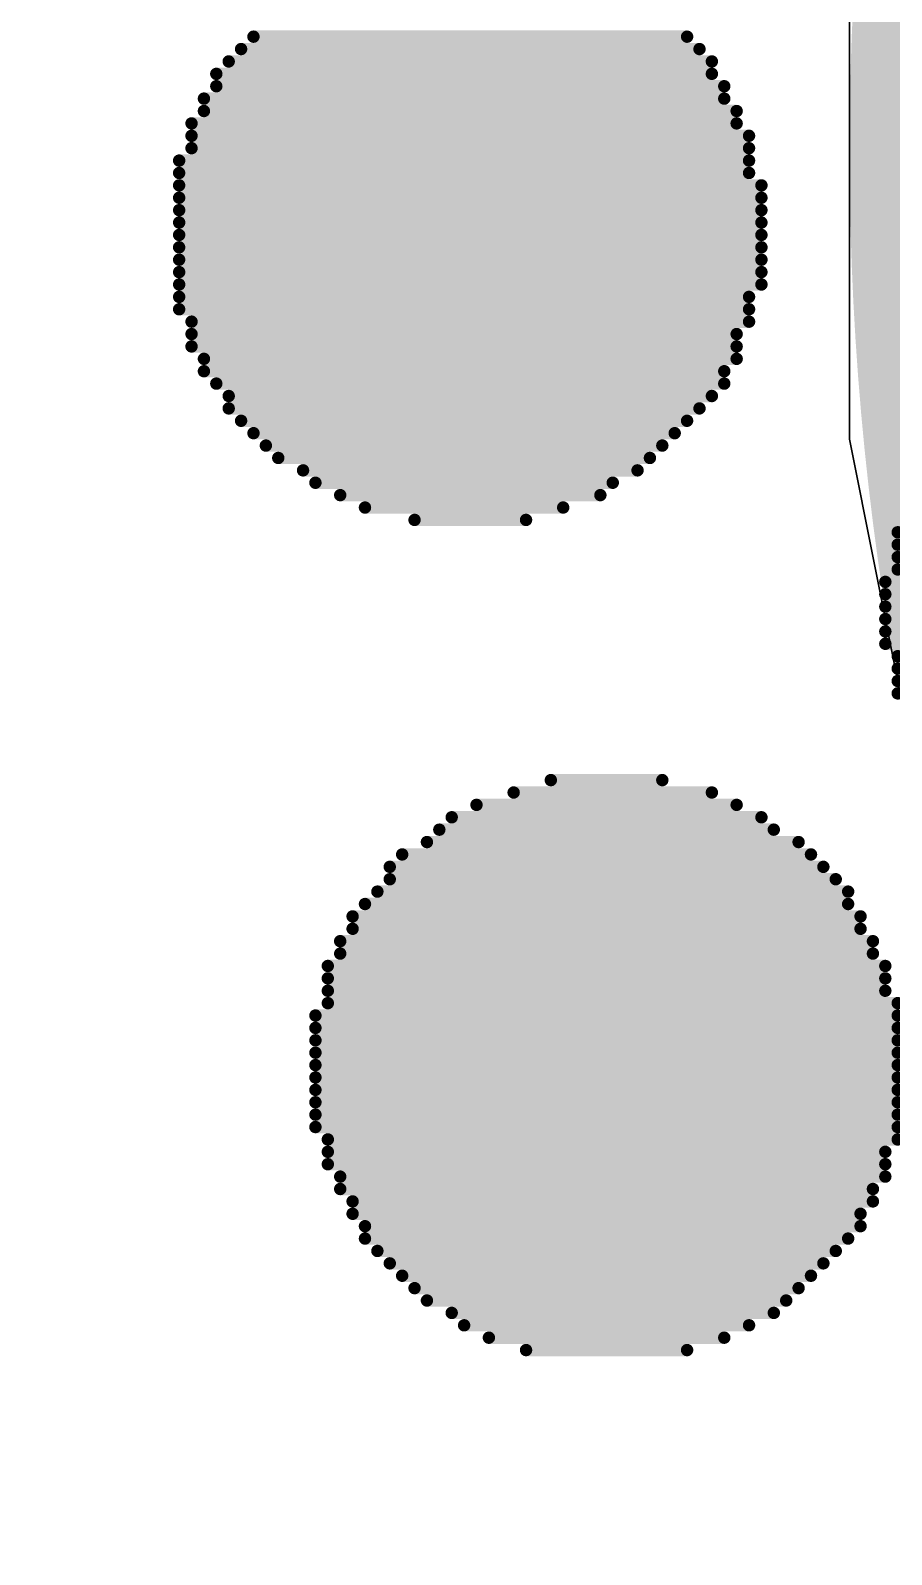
# Model space of a CAD drawing. Header units: inches. Extents: x 0 to 5455, y -5 to 5444.
# Drawn here: x 19.08 to 19.522, y 33.281 to 34.062 of the extents above; entities that cross this region are included whole.
import ezdxf

# ---------------------------------------------------------------- set-up
doc = ezdxf.new("R2010")
doc.units = ezdxf.units.IN
for name, color, linetype in [('Bottom Overlay', 54, 'Continuous'), ('PCBD Notes', 76, 'Continuous'), ('Top Layer', 1, 'Continuous'), ('Top Solder', 216, 'Continuous')]:
    doc.layers.add(name, color=color, linetype=linetype)

# ---------------------------------------------------------------- blocks, each defined once
blk = doc.blocks.new('FIDUCIAL_IPC_7351A_31')
at = {"layer": 'Top Solder'}
h = blk.add_hatch(color=216, dxfattribs=at)
edge = h.paths.add_edge_path()
edge.add_arc((0, 0), 1.5, 0, 360)
at = {"layer": 'PCBD Notes'}
blk.add_lwpolyline([(5, 0, 0.254, 0.254, 1), (-5, 0, 0.254, 0.254, 1)], format="xyseb", close=True, dxfattribs=at)
at = {"layer": 'Top Layer'}
for p, q in [((-1.5, 0), (-1.5, 0.14774)), ((-1.5, -0.14774), (-1.5, 0)), ((-1.44236, -0.43754), (-1.5, -0.14774))]:
    blk.add_line(p, q, dxfattribs=at)
blk = doc.blocks.new('5394DE47_A0E8_4329_8464_7791B7C19310_33')
at = {"layer": 'Bottom Overlay'}
for points in [[(2.5098, -4.42935, 0.00635, 0.00635, 0), (2.42725, -4.42935, 0.00635, 0.00635, 0)], [(2.52885, -4.4357, 0.00635, 0.00635, 0), (2.4082, -4.4357, 0.00635, 0.00635, 0)], [(2.54155, -4.44205, 0.00635, 0.00635, 0), (2.3955, -4.44205, 0.00635, 0.00635, 0)], [(2.5606, -4.45475, 0.00635, 0.00635, 0), (2.37645, -4.45475, 0.00635, 0.00635, 0)], [(2.5479, -4.4484, 0.00635, 0.00635, 0), (2.3828, -4.4484, 0.00635, 0.00635, 0)], [(2.56695, -4.4611, 0.00635, 0.00635, 0), (2.3701, -4.4611, 0.00635, 0.00635, 0)], [(2.5733, -4.46745, 0.00635, 0.00635, 0), (2.36375, -4.46745, 0.00635, 0.00635, 0)], [(2.57965, -4.4738, 0.00635, 0.00635, 0), (2.3574, -4.4738, 0.00635, 0.00635, 0)], [(2.586, -4.48015, 0.00635, 0.00635, 0), (2.35105, -4.48015, 0.00635, 0.00635, 0)], [(2.59235, -4.49285, 0.00635, 0.00635, 0), (2.33835, -4.49285, 0.00635, 0.00635, 0)], [(2.59235, -4.4865, 0.00635, 0.00635, 0), (2.3447, -4.4865, 0.00635, 0.00635, 0)], [(2.5987, -4.4992, 0.00635, 0.00635, 0), (2.33835, -4.4992, 0.00635, 0.00635, 0)], [(2.5987, -4.50555, 0.00635, 0.00635, 0), (2.332, -4.50555, 0.00635, 0.00635, 0)], [(2.60505, -4.5119, 0.00635, 0.00635, 0), (2.332, -4.5119, 0.00635, 0.00635, 0)], [(2.60505, -4.51825, 0.00635, 0.00635, 0), (2.32565, -4.51825, 0.00635, 0.00635, 0)], [(2.6114, -4.5246, 0.00635, 0.00635, 0), (2.32565, -4.5246, 0.00635, 0.00635, 0)], [(2.6114, -4.53095, 0.00635, 0.00635, 0), (2.32565, -4.53095, 0.00635, 0.00635, 0)], [(2.6114, -4.5373, 0.00635, 0.00635, 0), (2.3193, -4.5373, 0.00635, 0.00635, 0)], [(2.61775, -4.54365, 0.00635, 0.00635, 0), (2.3193, -4.54365, 0.00635, 0.00635, 0)], [(2.61775, -4.55, 0.00635, 0.00635, 0), (2.3193, -4.55, 0.00635, 0.00635, 0)], [(2.61775, -4.55635, 0.00635, 0.00635, 0), (2.3193, -4.55635, 0.00635, 0.00635, 0)], [(2.61775, -4.5627, 0.00635, 0.00635, 0), (2.3193, -4.5627, 0.00635, 0.00635, 0)], [(2.61775, -4.56905, 0.00635, 0.00635, 0), (2.3193, -4.56905, 0.00635, 0.00635, 0)], [(2.61775, -4.5754, 0.00635, 0.00635, 0), (2.3193, -4.5754, 0.00635, 0.00635, 0)], [(2.61775, -4.58175, 0.00635, 0.00635, 0), (2.3193, -4.58175, 0.00635, 0.00635, 0)], [(2.61775, -4.5881, 0.00635, 0.00635, 0), (2.3193, -4.5881, 0.00635, 0.00635, 0)], [(2.61775, -4.59445, 0.00635, 0.00635, 0), (2.3193, -4.59445, 0.00635, 0.00635, 0)], [(2.61775, -4.6008, 0.00635, 0.00635, 0), (2.3193, -4.6008, 0.00635, 0.00635, 0)], [(2.6114, -4.60715, 0.00635, 0.00635, 0), (2.3193, -4.60715, 0.00635, 0.00635, 0)], [(2.6114, -4.6135, 0.00635, 0.00635, 0), (2.32565, -4.6135, 0.00635, 0.00635, 0)], [(2.6114, -4.61985, 0.00635, 0.00635, 0), (2.32565, -4.61985, 0.00635, 0.00635, 0)], [(2.6114, -4.6262, 0.00635, 0.00635, 0), (2.32565, -4.6262, 0.00635, 0.00635, 0)], [(2.60505, -4.63255, 0.00635, 0.00635, 0), (2.332, -4.63255, 0.00635, 0.00635, 0)], [(2.60505, -4.6389, 0.00635, 0.00635, 0), (2.332, -4.6389, 0.00635, 0.00635, 0)], [(2.5987, -4.64525, 0.00635, 0.00635, 0), (2.33835, -4.64525, 0.00635, 0.00635, 0)], [(2.5987, -4.6516, 0.00635, 0.00635, 0), (2.33835, -4.6516, 0.00635, 0.00635, 0)], [(2.59235, -4.65795, 0.00635, 0.00635, 0), (2.3447, -4.65795, 0.00635, 0.00635, 0)], [(2.586, -4.6643, 0.00635, 0.00635, 0), (2.3447, -4.6643, 0.00635, 0.00635, 0)], [(2.57965, -4.67065, 0.00635, 0.00635, 0), (2.35105, -4.67065, 0.00635, 0.00635, 0)], [(2.57965, -4.677, 0.00635, 0.00635, 0), (2.3574, -4.677, 0.00635, 0.00635, 0)], [(2.5733, -4.68335, 0.00635, 0.00635, 0), (2.36375, -4.68335, 0.00635, 0.00635, 0)], [(2.5606, -4.6897, 0.00635, 0.00635, 0), (2.3701, -4.6897, 0.00635, 0.00635, 0)], [(2.55425, -4.69605, 0.00635, 0.00635, 0), (2.3828, -4.69605, 0.00635, 0.00635, 0)], [(2.5479, -4.7024, 0.00635, 0.00635, 0), (2.38915, -4.7024, 0.00635, 0.00635, 0)], [(2.5352, -4.70875, 0.00635, 0.00635, 0), (2.40185, -4.70875, 0.00635, 0.00635, 0)], [(2.51615, -4.7151, 0.00635, 0.00635, 0), (2.41455, -4.7151, 0.00635, 0.00635, 0)], [(2.4971, -4.72145, 0.00635, 0.00635, 0), (2.43995, -4.72145, 0.00635, 0.00635, 0)], [(2.3193, -4.7659, 0.00635, 0.00635, 0), (2.0272, -4.7659, 0.00635, 0.00635, 0)], [(2.3193, -4.77225, 0.00635, 0.00635, 0), (2.0272, -4.77225, 0.00635, 0.00635, 0)], [(2.3193, -4.7786, 0.00635, 0.00635, 0), (2.0272, -4.7786, 0.00635, 0.00635, 0)], [(2.3193, -4.78495, 0.00635, 0.00635, 0), (2.0272, -4.78495, 0.00635, 0.00635, 0)], [(2.32565, -4.7913, 0.00635, 0.00635, 0), (2.02085, -4.7913, 0.00635, 0.00635, 0)], [(2.32565, -4.79765, 0.00635, 0.00635, 0), (2.02085, -4.79765, 0.00635, 0.00635, 0)], [(2.32565, -4.804, 0.00635, 0.00635, 0), (2.02085, -4.804, 0.00635, 0.00635, 0)], [(2.32565, -4.81035, 0.00635, 0.00635, 0), (2.02085, -4.81035, 0.00635, 0.00635, 0)], [(2.32565, -4.8167, 0.00635, 0.00635, 0), (2.02085, -4.8167, 0.00635, 0.00635, 0)], [(2.32565, -4.82305, 0.00635, 0.00635, 0), (2.02085, -4.82305, 0.00635, 0.00635, 0)], [(2.3193, -4.8294, 0.00635, 0.00635, 0), (2.0272, -4.8294, 0.00635, 0.00635, 0)], [(2.3193, -4.83575, 0.00635, 0.00635, 0), (2.0272, -4.83575, 0.00635, 0.00635, 0)], [(2.3193, -4.8421, 0.00635, 0.00635, 0), (2.0272, -4.8421, 0.00635, 0.00635, 0)], [(2.3193, -4.84845, 0.00635, 0.00635, 0), (2.0272, -4.84845, 0.00635, 0.00635, 0)], [(2.59235, -4.86115, 0.00635, 0.00635, 0), (2.49075, -4.86115, 0.00635, 0.00635, 0)], [(2.56695, -4.8548, 0.00635, 0.00635, 0), (2.5098, -4.8548, 0.00635, 0.00635, 0)], [(2.60505, -4.8675, 0.00635, 0.00635, 0), (2.4717, -4.8675, 0.00635, 0.00635, 0)], [(2.61775, -4.87385, 0.00635, 0.00635, 0), (2.46535, -4.87385, 0.00635, 0.00635, 0)], [(2.6241, -4.8802, 0.00635, 0.00635, 0), (2.45265, -4.8802, 0.00635, 0.00635, 0)], [(2.6368, -4.88655, 0.00635, 0.00635, 0), (2.4463, -4.88655, 0.00635, 0.00635, 0)], [(2.6495, -4.89925, 0.00635, 0.00635, 0), (2.4336, -4.89925, 0.00635, 0.00635, 0)], [(2.64315, -4.8929, 0.00635, 0.00635, 0), (2.43995, -4.8929, 0.00635, 0.00635, 0)], [(2.65585, -4.9056, 0.00635, 0.00635, 0), (2.42725, -4.9056, 0.00635, 0.00635, 0)], [(2.6622, -4.91195, 0.00635, 0.00635, 0), (2.4209, -4.91195, 0.00635, 0.00635, 0)], [(2.6622, -4.9183, 0.00635, 0.00635, 0), (2.41455, -4.9183, 0.00635, 0.00635, 0)], [(2.66855, -4.92465, 0.00635, 0.00635, 0), (2.4082, -4.92465, 0.00635, 0.00635, 0)], [(2.6749, -4.931, 0.00635, 0.00635, 0), (2.4082, -4.931, 0.00635, 0.00635, 0)], [(2.6749, -4.93735, 0.00635, 0.00635, 0), (2.40185, -4.93735, 0.00635, 0.00635, 0)], [(2.68125, -4.9437, 0.00635, 0.00635, 0), (2.40185, -4.9437, 0.00635, 0.00635, 0)], [(2.68125, -4.95005, 0.00635, 0.00635, 0), (2.40185, -4.95005, 0.00635, 0.00635, 0)], [(2.68125, -4.9564, 0.00635, 0.00635, 0), (2.3955, -4.9564, 0.00635, 0.00635, 0)], [(2.6876, -4.96275, 0.00635, 0.00635, 0), (2.3955, -4.96275, 0.00635, 0.00635, 0)], [(2.6876, -4.9691, 0.00635, 0.00635, 0), (2.3955, -4.9691, 0.00635, 0.00635, 0)], [(2.6876, -4.97545, 0.00635, 0.00635, 0), (2.38915, -4.97545, 0.00635, 0.00635, 0)], [(2.6876, -4.9818, 0.00635, 0.00635, 0), (2.38915, -4.9818, 0.00635, 0.00635, 0)], [(2.6876, -4.98815, 0.00635, 0.00635, 0), (2.38915, -4.98815, 0.00635, 0.00635, 0)], [(2.6876, -4.9945, 0.00635, 0.00635, 0), (2.38915, -4.9945, 0.00635, 0.00635, 0)], [(2.6876, -5.00085, 0.00635, 0.00635, 0), (2.38915, -5.00085, 0.00635, 0.00635, 0)], [(2.6876, -5.0072, 0.00635, 0.00635, 0), (2.38915, -5.0072, 0.00635, 0.00635, 0)], [(2.6876, -5.01355, 0.00635, 0.00635, 0), (2.38915, -5.01355, 0.00635, 0.00635, 0)], [(2.6876, -5.0199, 0.00635, 0.00635, 0), (2.38915, -5.0199, 0.00635, 0.00635, 0)], [(2.6876, -5.02625, 0.00635, 0.00635, 0), (2.38915, -5.02625, 0.00635, 0.00635, 0)], [(2.6876, -5.0326, 0.00635, 0.00635, 0), (2.3955, -5.0326, 0.00635, 0.00635, 0)], [(2.6876, -5.03895, 0.00635, 0.00635, 0), (2.3955, -5.03895, 0.00635, 0.00635, 0)], [(2.68125, -5.0453, 0.00635, 0.00635, 0), (2.3955, -5.0453, 0.00635, 0.00635, 0)], [(2.68125, -5.05165, 0.00635, 0.00635, 0), (2.3955, -5.05165, 0.00635, 0.00635, 0)], [(2.68125, -5.058, 0.00635, 0.00635, 0), (2.40185, -5.058, 0.00635, 0.00635, 0)], [(2.6749, -5.06435, 0.00635, 0.00635, 0), (2.40185, -5.06435, 0.00635, 0.00635, 0)], [(2.6749, -5.0707, 0.00635, 0.00635, 0), (2.4082, -5.0707, 0.00635, 0.00635, 0)], [(2.66855, -5.07705, 0.00635, 0.00635, 0), (2.4082, -5.07705, 0.00635, 0.00635, 0)], [(2.66855, -5.0834, 0.00635, 0.00635, 0), (2.41455, -5.0834, 0.00635, 0.00635, 0)], [(2.6622, -5.08975, 0.00635, 0.00635, 0), (2.41455, -5.08975, 0.00635, 0.00635, 0)], [(2.65585, -5.0961, 0.00635, 0.00635, 0), (2.4209, -5.0961, 0.00635, 0.00635, 0)], [(2.6495, -5.10245, 0.00635, 0.00635, 0), (2.42725, -5.10245, 0.00635, 0.00635, 0)]]:
    blk.add_lwpolyline(points, format="xyseb", dxfattribs=at)
for points in [[(2.42566, -4.42935, 0.00317, 0.00317, 1), (2.42884, -4.42935, 0.00317, 0.00317, 1)], [(2.50821, -4.42935, 0.00317, 0.00317, 1), (2.51139, -4.42935, 0.00317, 0.00317, 1)], [(2.40661, -4.4357, 0.00317, 0.00317, 1), (2.40979, -4.4357, 0.00317, 0.00317, 1)], [(2.52726, -4.4357, 0.00317, 0.00317, 1), (2.53044, -4.4357, 0.00317, 0.00317, 1)], [(2.39391, -4.44205, 0.00317, 0.00317, 1), (2.39709, -4.44205, 0.00317, 0.00317, 1)], [(2.53996, -4.44205, 0.00317, 0.00317, 1), (2.54314, -4.44205, 0.00317, 0.00317, 1)], [(2.37486, -4.45475, 0.00317, 0.00317, 1), (2.37804, -4.45475, 0.00317, 0.00317, 1)], [(2.38121, -4.4484, 0.00317, 0.00317, 1), (2.38439, -4.4484, 0.00317, 0.00317, 1)], [(2.54631, -4.4484, 0.00317, 0.00317, 1), (2.54949, -4.4484, 0.00317, 0.00317, 1)], [(2.55901, -4.45475, 0.00317, 0.00317, 1), (2.56219, -4.45475, 0.00317, 0.00317, 1)], [(2.36851, -4.4611, 0.00317, 0.00317, 1), (2.37169, -4.4611, 0.00317, 0.00317, 1)], [(2.56536, -4.4611, 0.00317, 0.00317, 1), (2.56854, -4.4611, 0.00317, 0.00317, 1)], [(2.36216, -4.46745, 0.00317, 0.00317, 1), (2.36534, -4.46745, 0.00317, 0.00317, 1)], [(2.57171, -4.46745, 0.00317, 0.00317, 1), (2.57489, -4.46745, 0.00317, 0.00317, 1)], [(2.35581, -4.4738, 0.00317, 0.00317, 1), (2.35899, -4.4738, 0.00317, 0.00317, 1)], [(2.57806, -4.4738, 0.00317, 0.00317, 1), (2.58124, -4.4738, 0.00317, 0.00317, 1)], [(2.34946, -4.48015, 0.00317, 0.00317, 1), (2.35264, -4.48015, 0.00317, 0.00317, 1)], [(2.58441, -4.48015, 0.00317, 0.00317, 1), (2.58759, -4.48015, 0.00317, 0.00317, 1)], [(2.33676, -4.49285, 0.00317, 0.00317, 1), (2.33994, -4.49285, 0.00317, 0.00317, 1)], [(2.34311, -4.4865, 0.00317, 0.00317, 1), (2.34629, -4.4865, 0.00317, 0.00317, 1)], [(2.59076, -4.4865, 0.00317, 0.00317, 1), (2.59394, -4.4865, 0.00317, 0.00317, 1)], [(2.59076, -4.49285, 0.00317, 0.00317, 1), (2.59394, -4.49285, 0.00317, 0.00317, 1)], [(2.33676, -4.4992, 0.00317, 0.00317, 1), (2.33994, -4.4992, 0.00317, 0.00317, 1)], [(2.59711, -4.4992, 0.00317, 0.00317, 1), (2.60029, -4.4992, 0.00317, 0.00317, 1)], [(2.33041, -4.50555, 0.00317, 0.00317, 1), (2.33359, -4.50555, 0.00317, 0.00317, 1)], [(2.59711, -4.50555, 0.00317, 0.00317, 1), (2.60029, -4.50555, 0.00317, 0.00317, 1)], [(2.33041, -4.5119, 0.00317, 0.00317, 1), (2.33359, -4.5119, 0.00317, 0.00317, 1)], [(2.60346, -4.5119, 0.00317, 0.00317, 1), (2.60664, -4.5119, 0.00317, 0.00317, 1)], [(2.32406, -4.51825, 0.00317, 0.00317, 1), (2.32724, -4.51825, 0.00317, 0.00317, 1)], [(2.32406, -4.5246, 0.00317, 0.00317, 1), (2.32724, -4.5246, 0.00317, 0.00317, 1)], [(2.60346, -4.51825, 0.00317, 0.00317, 1), (2.60664, -4.51825, 0.00317, 0.00317, 1)], [(2.60981, -4.5246, 0.00317, 0.00317, 1), (2.61299, -4.5246, 0.00317, 0.00317, 1)], [(2.32406, -4.53095, 0.00317, 0.00317, 1), (2.32724, -4.53095, 0.00317, 0.00317, 1)], [(2.60981, -4.53095, 0.00317, 0.00317, 1), (2.61299, -4.53095, 0.00317, 0.00317, 1)], [(2.31771, -4.5373, 0.00317, 0.00317, 1), (2.32089, -4.5373, 0.00317, 0.00317, 1)], [(2.60981, -4.5373, 0.00317, 0.00317, 1), (2.61299, -4.5373, 0.00317, 0.00317, 1)], [(2.31771, -4.54365, 0.00317, 0.00317, 1), (2.32089, -4.54365, 0.00317, 0.00317, 1)], [(2.61616, -4.54365, 0.00317, 0.00317, 1), (2.61934, -4.54365, 0.00317, 0.00317, 1)], [(2.31771, -4.55, 0.00317, 0.00317, 1), (2.32089, -4.55, 0.00317, 0.00317, 1)], [(2.31771, -4.55635, 0.00317, 0.00317, 1), (2.32089, -4.55635, 0.00317, 0.00317, 1)], [(2.61616, -4.55, 0.00317, 0.00317, 1), (2.61934, -4.55, 0.00317, 0.00317, 1)], [(2.61616, -4.55635, 0.00317, 0.00317, 1), (2.61934, -4.55635, 0.00317, 0.00317, 1)], [(2.31771, -4.5627, 0.00317, 0.00317, 1), (2.32089, -4.5627, 0.00317, 0.00317, 1)], [(2.61616, -4.5627, 0.00317, 0.00317, 1), (2.61934, -4.5627, 0.00317, 0.00317, 1)], [(2.31771, -4.56905, 0.00317, 0.00317, 1), (2.32089, -4.56905, 0.00317, 0.00317, 1)], [(2.61616, -4.56905, 0.00317, 0.00317, 1), (2.61934, -4.56905, 0.00317, 0.00317, 1)], [(2.31771, -4.5754, 0.00317, 0.00317, 1), (2.32089, -4.5754, 0.00317, 0.00317, 1)], [(2.61616, -4.5754, 0.00317, 0.00317, 1), (2.61934, -4.5754, 0.00317, 0.00317, 1)], [(2.31771, -4.58175, 0.00317, 0.00317, 1), (2.32089, -4.58175, 0.00317, 0.00317, 1)], [(2.61616, -4.58175, 0.00317, 0.00317, 1), (2.61934, -4.58175, 0.00317, 0.00317, 1)], [(2.31771, -4.5881, 0.00317, 0.00317, 1), (2.32089, -4.5881, 0.00317, 0.00317, 1)], [(2.31771, -4.59445, 0.00317, 0.00317, 1), (2.32089, -4.59445, 0.00317, 0.00317, 1)], [(2.61616, -4.5881, 0.00317, 0.00317, 1), (2.61934, -4.5881, 0.00317, 0.00317, 1)], [(2.61616, -4.59445, 0.00317, 0.00317, 1), (2.61934, -4.59445, 0.00317, 0.00317, 1)], [(2.31771, -4.6008, 0.00317, 0.00317, 1), (2.32089, -4.6008, 0.00317, 0.00317, 1)], [(2.61616, -4.6008, 0.00317, 0.00317, 1), (2.61934, -4.6008, 0.00317, 0.00317, 1)], [(2.31771, -4.60715, 0.00317, 0.00317, 1), (2.32089, -4.60715, 0.00317, 0.00317, 1)], [(2.60981, -4.60715, 0.00317, 0.00317, 1), (2.61299, -4.60715, 0.00317, 0.00317, 1)], [(2.32406, -4.6135, 0.00317, 0.00317, 1), (2.32724, -4.6135, 0.00317, 0.00317, 1)], [(2.60981, -4.6135, 0.00317, 0.00317, 1), (2.61299, -4.6135, 0.00317, 0.00317, 1)], [(2.32406, -4.61985, 0.00317, 0.00317, 1), (2.32724, -4.61985, 0.00317, 0.00317, 1)], [(2.32406, -4.6262, 0.00317, 0.00317, 1), (2.32724, -4.6262, 0.00317, 0.00317, 1)], [(2.60981, -4.61985, 0.00317, 0.00317, 1), (2.61299, -4.61985, 0.00317, 0.00317, 1)], [(2.60981, -4.6262, 0.00317, 0.00317, 1), (2.61299, -4.6262, 0.00317, 0.00317, 1)], [(2.33041, -4.63255, 0.00317, 0.00317, 1), (2.33359, -4.63255, 0.00317, 0.00317, 1)], [(2.60346, -4.63255, 0.00317, 0.00317, 1), (2.60664, -4.63255, 0.00317, 0.00317, 1)], [(2.33041, -4.6389, 0.00317, 0.00317, 1), (2.33359, -4.6389, 0.00317, 0.00317, 1)], [(2.60346, -4.6389, 0.00317, 0.00317, 1), (2.60664, -4.6389, 0.00317, 0.00317, 1)], [(2.33676, -4.64525, 0.00317, 0.00317, 1), (2.33994, -4.64525, 0.00317, 0.00317, 1)], [(2.59711, -4.64525, 0.00317, 0.00317, 1), (2.60029, -4.64525, 0.00317, 0.00317, 1)], [(2.33676, -4.6516, 0.00317, 0.00317, 1), (2.33994, -4.6516, 0.00317, 0.00317, 1)], [(2.34311, -4.65795, 0.00317, 0.00317, 1), (2.34629, -4.65795, 0.00317, 0.00317, 1)], [(2.59076, -4.65795, 0.00317, 0.00317, 1), (2.59394, -4.65795, 0.00317, 0.00317, 1)], [(2.59711, -4.6516, 0.00317, 0.00317, 1), (2.60029, -4.6516, 0.00317, 0.00317, 1)], [(2.34311, -4.6643, 0.00317, 0.00317, 1), (2.34629, -4.6643, 0.00317, 0.00317, 1)], [(2.58441, -4.6643, 0.00317, 0.00317, 1), (2.58759, -4.6643, 0.00317, 0.00317, 1)], [(2.34946, -4.67065, 0.00317, 0.00317, 1), (2.35264, -4.67065, 0.00317, 0.00317, 1)], [(2.57806, -4.67065, 0.00317, 0.00317, 1), (2.58124, -4.67065, 0.00317, 0.00317, 1)], [(2.35581, -4.677, 0.00317, 0.00317, 1), (2.35899, -4.677, 0.00317, 0.00317, 1)], [(2.57806, -4.677, 0.00317, 0.00317, 1), (2.58124, -4.677, 0.00317, 0.00317, 1)], [(2.36216, -4.68335, 0.00317, 0.00317, 1), (2.36534, -4.68335, 0.00317, 0.00317, 1)], [(2.57171, -4.68335, 0.00317, 0.00317, 1), (2.57489, -4.68335, 0.00317, 0.00317, 1)], [(2.36851, -4.6897, 0.00317, 0.00317, 1), (2.37169, -4.6897, 0.00317, 0.00317, 1)], [(2.38121, -4.69605, 0.00317, 0.00317, 1), (2.38439, -4.69605, 0.00317, 0.00317, 1)], [(2.55266, -4.69605, 0.00317, 0.00317, 1), (2.55584, -4.69605, 0.00317, 0.00317, 1)], [(2.55901, -4.6897, 0.00317, 0.00317, 1), (2.56219, -4.6897, 0.00317, 0.00317, 1)], [(2.38756, -4.7024, 0.00317, 0.00317, 1), (2.39074, -4.7024, 0.00317, 0.00317, 1)], [(2.54631, -4.7024, 0.00317, 0.00317, 1), (2.54949, -4.7024, 0.00317, 0.00317, 1)], [(2.40026, -4.70875, 0.00317, 0.00317, 1), (2.40344, -4.70875, 0.00317, 0.00317, 1)], [(2.53361, -4.70875, 0.00317, 0.00317, 1), (2.53679, -4.70875, 0.00317, 0.00317, 1)], [(2.41296, -4.7151, 0.00317, 0.00317, 1), (2.41614, -4.7151, 0.00317, 0.00317, 1)], [(2.51456, -4.7151, 0.00317, 0.00317, 1), (2.51774, -4.7151, 0.00317, 0.00317, 1)], [(2.43836, -4.72145, 0.00317, 0.00317, 1), (2.44154, -4.72145, 0.00317, 0.00317, 1)], [(2.49551, -4.72145, 0.00317, 0.00317, 1), (2.49869, -4.72145, 0.00317, 0.00317, 1)], [(2.31771, -4.7659, 0.00317, 0.00317, 1), (2.32089, -4.7659, 0.00317, 0.00317, 1)], [(2.31771, -4.77225, 0.00317, 0.00317, 1), (2.32089, -4.77225, 0.00317, 0.00317, 1)], [(2.31771, -4.7786, 0.00317, 0.00317, 1), (2.32089, -4.7786, 0.00317, 0.00317, 1)], [(2.31771, -4.78495, 0.00317, 0.00317, 1), (2.32089, -4.78495, 0.00317, 0.00317, 1)], [(2.32406, -4.7913, 0.00317, 0.00317, 1), (2.32724, -4.7913, 0.00317, 0.00317, 1)], [(2.32406, -4.79765, 0.00317, 0.00317, 1), (2.32724, -4.79765, 0.00317, 0.00317, 1)], [(2.32406, -4.804, 0.00317, 0.00317, 1), (2.32724, -4.804, 0.00317, 0.00317, 1)], [(2.32406, -4.81035, 0.00317, 0.00317, 1), (2.32724, -4.81035, 0.00317, 0.00317, 1)], [(2.32406, -4.8167, 0.00317, 0.00317, 1), (2.32724, -4.8167, 0.00317, 0.00317, 1)], [(2.31771, -4.8294, 0.00317, 0.00317, 1), (2.32089, -4.8294, 0.00317, 0.00317, 1)], [(2.32406, -4.82305, 0.00317, 0.00317, 1), (2.32724, -4.82305, 0.00317, 0.00317, 1)], [(2.31771, -4.83575, 0.00317, 0.00317, 1), (2.32089, -4.83575, 0.00317, 0.00317, 1)], [(2.31771, -4.8421, 0.00317, 0.00317, 1), (2.32089, -4.8421, 0.00317, 0.00317, 1)], [(2.31771, -4.84845, 0.00317, 0.00317, 1), (2.32089, -4.84845, 0.00317, 0.00317, 1)], [(2.48916, -4.86115, 0.00317, 0.00317, 1), (2.49234, -4.86115, 0.00317, 0.00317, 1)], [(2.50821, -4.8548, 0.00317, 0.00317, 1), (2.51139, -4.8548, 0.00317, 0.00317, 1)], [(2.56536, -4.8548, 0.00317, 0.00317, 1), (2.56854, -4.8548, 0.00317, 0.00317, 1)], [(2.59076, -4.86115, 0.00317, 0.00317, 1), (2.59394, -4.86115, 0.00317, 0.00317, 1)], [(2.47011, -4.8675, 0.00317, 0.00317, 1), (2.47329, -4.8675, 0.00317, 0.00317, 1)], [(2.60346, -4.8675, 0.00317, 0.00317, 1), (2.60664, -4.8675, 0.00317, 0.00317, 1)], [(2.46376, -4.87385, 0.00317, 0.00317, 1), (2.46694, -4.87385, 0.00317, 0.00317, 1)], [(2.61616, -4.87385, 0.00317, 0.00317, 1), (2.61934, -4.87385, 0.00317, 0.00317, 1)], [(2.45106, -4.8802, 0.00317, 0.00317, 1), (2.45424, -4.8802, 0.00317, 0.00317, 1)], [(2.62251, -4.8802, 0.00317, 0.00317, 1), (2.62569, -4.8802, 0.00317, 0.00317, 1)], [(2.44471, -4.88655, 0.00317, 0.00317, 1), (2.44789, -4.88655, 0.00317, 0.00317, 1)], [(2.63521, -4.88655, 0.00317, 0.00317, 1), (2.63839, -4.88655, 0.00317, 0.00317, 1)], [(2.43201, -4.89925, 0.00317, 0.00317, 1), (2.43519, -4.89925, 0.00317, 0.00317, 1)], [(2.43836, -4.8929, 0.00317, 0.00317, 1), (2.44154, -4.8929, 0.00317, 0.00317, 1)], [(2.64156, -4.8929, 0.00317, 0.00317, 1), (2.64474, -4.8929, 0.00317, 0.00317, 1)], [(2.64791, -4.89925, 0.00317, 0.00317, 1), (2.65109, -4.89925, 0.00317, 0.00317, 1)], [(2.42566, -4.9056, 0.00317, 0.00317, 1), (2.42884, -4.9056, 0.00317, 0.00317, 1)], [(2.65426, -4.9056, 0.00317, 0.00317, 1), (2.65744, -4.9056, 0.00317, 0.00317, 1)], [(2.41931, -4.91195, 0.00317, 0.00317, 1), (2.42249, -4.91195, 0.00317, 0.00317, 1)], [(2.66061, -4.91195, 0.00317, 0.00317, 1), (2.66379, -4.91195, 0.00317, 0.00317, 1)], [(2.41296, -4.9183, 0.00317, 0.00317, 1), (2.41614, -4.9183, 0.00317, 0.00317, 1)], [(2.66061, -4.9183, 0.00317, 0.00317, 1), (2.66379, -4.9183, 0.00317, 0.00317, 1)], [(2.40661, -4.92465, 0.00317, 0.00317, 1), (2.40979, -4.92465, 0.00317, 0.00317, 1)], [(2.40661, -4.931, 0.00317, 0.00317, 1), (2.40979, -4.931, 0.00317, 0.00317, 1)], [(2.66696, -4.92465, 0.00317, 0.00317, 1), (2.67014, -4.92465, 0.00317, 0.00317, 1)], [(2.67331, -4.931, 0.00317, 0.00317, 1), (2.67649, -4.931, 0.00317, 0.00317, 1)], [(2.40026, -4.93735, 0.00317, 0.00317, 1), (2.40344, -4.93735, 0.00317, 0.00317, 1)], [(2.67331, -4.93735, 0.00317, 0.00317, 1), (2.67649, -4.93735, 0.00317, 0.00317, 1)], [(2.40026, -4.9437, 0.00317, 0.00317, 1), (2.40344, -4.9437, 0.00317, 0.00317, 1)], [(2.67966, -4.9437, 0.00317, 0.00317, 1), (2.68284, -4.9437, 0.00317, 0.00317, 1)], [(2.40026, -4.95005, 0.00317, 0.00317, 1), (2.40344, -4.95005, 0.00317, 0.00317, 1)], [(2.67966, -4.95005, 0.00317, 0.00317, 1), (2.68284, -4.95005, 0.00317, 0.00317, 1)], [(2.39391, -4.9564, 0.00317, 0.00317, 1), (2.39709, -4.9564, 0.00317, 0.00317, 1)], [(2.39391, -4.96275, 0.00317, 0.00317, 1), (2.39709, -4.96275, 0.00317, 0.00317, 1)], [(2.67966, -4.9564, 0.00317, 0.00317, 1), (2.68284, -4.9564, 0.00317, 0.00317, 1)], [(2.68601, -4.96275, 0.00317, 0.00317, 1), (2.68919, -4.96275, 0.00317, 0.00317, 1)], [(2.39391, -4.9691, 0.00317, 0.00317, 1), (2.39709, -4.9691, 0.00317, 0.00317, 1)], [(2.68601, -4.9691, 0.00317, 0.00317, 1), (2.68919, -4.9691, 0.00317, 0.00317, 1)], [(2.38756, -4.97545, 0.00317, 0.00317, 1), (2.39074, -4.97545, 0.00317, 0.00317, 1)], [(2.68601, -4.97545, 0.00317, 0.00317, 1), (2.68919, -4.97545, 0.00317, 0.00317, 1)], [(2.38756, -4.9818, 0.00317, 0.00317, 1), (2.39074, -4.9818, 0.00317, 0.00317, 1)], [(2.68601, -4.9818, 0.00317, 0.00317, 1), (2.68919, -4.9818, 0.00317, 0.00317, 1)], [(2.38756, -4.98815, 0.00317, 0.00317, 1), (2.39074, -4.98815, 0.00317, 0.00317, 1)], [(2.68601, -4.98815, 0.00317, 0.00317, 1), (2.68919, -4.98815, 0.00317, 0.00317, 1)], [(2.38756, -4.9945, 0.00317, 0.00317, 1), (2.39074, -4.9945, 0.00317, 0.00317, 1)], [(2.38756, -5.00085, 0.00317, 0.00317, 1), (2.39074, -5.00085, 0.00317, 0.00317, 1)], [(2.68601, -4.9945, 0.00317, 0.00317, 1), (2.68919, -4.9945, 0.00317, 0.00317, 1)], [(2.68601, -5.00085, 0.00317, 0.00317, 1), (2.68919, -5.00085, 0.00317, 0.00317, 1)], [(2.38756, -5.0072, 0.00317, 0.00317, 1), (2.39074, -5.0072, 0.00317, 0.00317, 1)], [(2.68601, -5.0072, 0.00317, 0.00317, 1), (2.68919, -5.0072, 0.00317, 0.00317, 1)], [(2.38756, -5.01355, 0.00317, 0.00317, 1), (2.39074, -5.01355, 0.00317, 0.00317, 1)], [(2.68601, -5.01355, 0.00317, 0.00317, 1), (2.68919, -5.01355, 0.00317, 0.00317, 1)], [(2.38756, -5.0199, 0.00317, 0.00317, 1), (2.39074, -5.0199, 0.00317, 0.00317, 1)], [(2.68601, -5.0199, 0.00317, 0.00317, 1), (2.68919, -5.0199, 0.00317, 0.00317, 1)], [(2.38756, -5.02625, 0.00317, 0.00317, 1), (2.39074, -5.02625, 0.00317, 0.00317, 1)], [(2.39391, -5.0326, 0.00317, 0.00317, 1), (2.39709, -5.0326, 0.00317, 0.00317, 1)], [(2.68601, -5.02625, 0.00317, 0.00317, 1), (2.68919, -5.02625, 0.00317, 0.00317, 1)], [(2.68601, -5.0326, 0.00317, 0.00317, 1), (2.68919, -5.0326, 0.00317, 0.00317, 1)], [(2.39391, -5.03895, 0.00317, 0.00317, 1), (2.39709, -5.03895, 0.00317, 0.00317, 1)], [(2.68601, -5.03895, 0.00317, 0.00317, 1), (2.68919, -5.03895, 0.00317, 0.00317, 1)], [(2.39391, -5.0453, 0.00317, 0.00317, 1), (2.39709, -5.0453, 0.00317, 0.00317, 1)], [(2.67966, -5.0453, 0.00317, 0.00317, 1), (2.68284, -5.0453, 0.00317, 0.00317, 1)], [(2.39391, -5.05165, 0.00317, 0.00317, 1), (2.39709, -5.05165, 0.00317, 0.00317, 1)], [(2.67966, -5.05165, 0.00317, 0.00317, 1), (2.68284, -5.05165, 0.00317, 0.00317, 1)], [(2.40026, -5.058, 0.00317, 0.00317, 1), (2.40344, -5.058, 0.00317, 0.00317, 1)], [(2.40026, -5.06435, 0.00317, 0.00317, 1), (2.40344, -5.06435, 0.00317, 0.00317, 1)], [(2.67331, -5.06435, 0.00317, 0.00317, 1), (2.67649, -5.06435, 0.00317, 0.00317, 1)], [(2.67966, -5.058, 0.00317, 0.00317, 1), (2.68284, -5.058, 0.00317, 0.00317, 1)], [(2.40661, -5.0707, 0.00317, 0.00317, 1), (2.40979, -5.0707, 0.00317, 0.00317, 1)], [(2.67331, -5.0707, 0.00317, 0.00317, 1), (2.67649, -5.0707, 0.00317, 0.00317, 1)], [(2.40661, -5.07705, 0.00317, 0.00317, 1), (2.40979, -5.07705, 0.00317, 0.00317, 1)], [(2.66696, -5.07705, 0.00317, 0.00317, 1), (2.67014, -5.07705, 0.00317, 0.00317, 1)], [(2.41296, -5.0834, 0.00317, 0.00317, 1), (2.41614, -5.0834, 0.00317, 0.00317, 1)], [(2.66696, -5.0834, 0.00317, 0.00317, 1), (2.67014, -5.0834, 0.00317, 0.00317, 1)], [(2.41296, -5.08975, 0.00317, 0.00317, 1), (2.41614, -5.08975, 0.00317, 0.00317, 1)], [(2.66061, -5.08975, 0.00317, 0.00317, 1), (2.66379, -5.08975, 0.00317, 0.00317, 1)], [(2.41931, -5.0961, 0.00317, 0.00317, 1), (2.42249, -5.0961, 0.00317, 0.00317, 1)], [(2.42566, -5.10245, 0.00317, 0.00317, 1), (2.42884, -5.10245, 0.00317, 0.00317, 1)], [(2.64791, -5.10245, 0.00317, 0.00317, 1), (2.65109, -5.10245, 0.00317, 0.00317, 1)], [(2.65426, -5.0961, 0.00317, 0.00317, 1), (2.65744, -5.0961, 0.00317, 0.00317, 1)]]:
    blk.add_lwpolyline(points, format="xyseb", close=True, dxfattribs=at)

msp = doc.modelspace()

# ---------------------------------------------------------------- linework, layer by layer
at = {"layer": 'Top Layer'}
for p, q in [((19.5, 34.14774), (19.5, 33.85226)), ((19.5, 33.85226), (19.55764, 33.56247))]:
    msp.add_line(p, q, dxfattribs=at)

# ---------------------------------------------------------------- block references
msp.add_blockref('FIDUCIAL_IPC_7351A_31', (21, 34))
at = {"rotation": 180}
msp.add_blockref('5394DE47_A0E8_4329_8464_7791B7C19310_33', (21.844, 28.956), dxfattribs=at)

doc.saveas('drawing.dxf')
